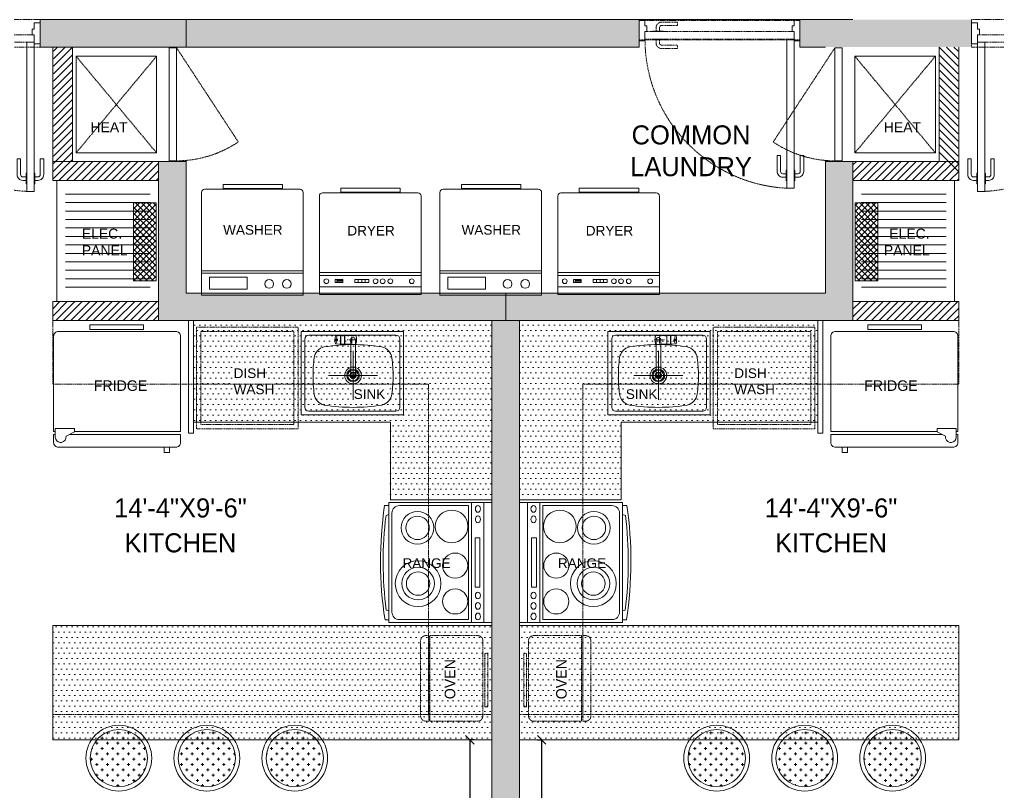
# Model space of a CAD drawing. Header units: inches. Extents: x 18646 to 39869, y 2287 to 7833.
# Drawn here: x 20716 to 20947.2, y 3970.6 to 4153.1 of the extents above; entities that cross this region are included whole.
import ezdxf

# ---------------------------------------------------------------- set-up
doc = ezdxf.new("R2010")
doc.units = ezdxf.units.IN
doc.header["$LTSCALE"] = 1.5
doc.header["$MEASUREMENT"] = 0
doc.header["$PDMODE"] = 3
doc.header["$PDSIZE"] = 4
doc.linetypes.add('HIDDEN', pattern=[0.375, 0.25, -0.125])
for name, color, linetype in [('A-WALL', 4, 'Continuous'), ('A-WALL-EXTR', 2, 'Continuous'), ('I-FNSH-DIMS', 7, 'Continuous'), ('I-FURN', 7, 'Continuous'), ('I-Furn Text', 7, 'Continuous'), ('TTEXT', 7, 'Continuous')]:
    doc.layers.add(name, color=color, linetype=linetype)
for name, color, linetype, lineweight in [('I-DOOR', 6, 'Continuous', 20), ('I-FIXTURE', 7, 'Continuous', 5), ('l-FIXTURE', 7, 'Continuous', 5)]:
    doc.layers.add(name, color=color, linetype=linetype, lineweight=lineweight)
doc.styles.add('1 by 8 new', font='GOTHIC.TTF', dxfattribs={"height": 4.5})
doc.styles.add('3 by 16', font='GOTHIC.TTF', dxfattribs={"height": 4})
doc.styles.add('A-ARCH-B01FL$0$Annotative', font='arial.ttf')
doc.dimstyles.new('3 by 16', dxfattribs={"dimtxt": 4, "dimasz": 2, "dimexe": 0.18, "dimexo": 0.0625, "dimgap": 0.09, "dimtad": 0, "dimtoh": 1, "dimdec": 0, "dimzin": 0, "dimdsep": 46, "dimlunit": 4, "dimtxsty": '3 by 16', "dimblk": 'OBLIQUE', "dimcen": 0.09, "dimclrd": 256, "dimclrt": 256, "dimadec": 0, "dimazin": 0, "dimtfac": 1, "dimtdec": 0, "dimtofl": 0, "dimtmove": 0, "dimatfit": 3, "dimldrblk": 'OBLIQUE', "dimfxl": 1, "dimfxlon": 1, "dimtolj": 1, "dimtzin": 0, "dimlwd": -1, "dimarcsym": 0})
pattern_1 = [(360, (20060.9367, 8333.911), (5e-16, 2), [])]
pattern_2 = [(0, (16469.681, 3477.2102), (0.625, 1.25), [0, -1.25])]
pattern_3 = [(0, (16472.9921, 3477.2102), (0.625, 1.25), [0, -1.25])]
pattern_4 = [(0, (466.4504, 2212.2083), (1.25, 1.25), [0.625, -1.875]), (90, (466.7629, 2211.8958), (-1.25, 1.25), [0.625, -1.875])]
pattern_5 = [(225, (1727.3219, -44.25), (0.88388348, -0.88388348), [])]
pattern_6 = [(45, (18062.503, 3485.66), (-0.70710678, 0.70710678), []), (135, (18062.503, 3485.66), (-0.70710678, -0.70710678), [])]
pattern_7 = [(225, (1727.3219, -11.1673), (0.88388348, -0.88388348), [])]

# ---------------------------------------------------------------- blocks, each defined once
blk = doc.blocks.new('D2')
at = {"layer": 'A-WALL-EXTR', "color": 8, "linetype": 'HIDDEN', "lineweight": 5, "ltscale": 0.1, "transparency": 33554636}
for points in [[(0.35, 32.35), (0.35, 34.84), (0.2, 34.84), (0.2, 32.35)], [(2.1, 1.39), (2.1, 36.61), (0.35, 36.61), (0.35, 1.39)], [(2.1, 32.35), (2.1, 34.84), (2.25, 34.84), (2.25, 32.35)]]:
    blk.add_lwpolyline(points, close=True, dxfattribs=at)
for points in [[(0.2, 33.19), (-0.58, 33.19, 0.414214), (-1.1, 32.67), (-1.1, 28.92), (-1.92, 28.92), (-1.92, 32.67, -0.414214), (-0.58, 34), (0.2, 34)], [(2.25, 33.19), (3.02, 33.19, -0.414214), (3.54, 32.67), (3.54, 28.92), (4.36, 28.92), (4.36, 32.67, 0.414214), (3.02, 34), (2.25, 34)]]:
    blk.add_lwpolyline(points, format="xyb", dxfattribs=at)
blk.add_arc((2.07, 1.31), 35.3, 2.9704, 89.9487, dxfattribs=at)
at = {"layer": 'I-DOOR', "color": 6, "lineweight": 5, "transparency": 33554636}
for points in [[(0.35, 36.61), (0.35, 36.14), (-1.01, 36.14), (-1.01, 36.61), (-2.5, 36.61), (-2.5, 38), (2.5, 38), (2.5, 36.61)], [(2.1, 1.39), (37.31, 1.39), (37.31, 3.14), (2.1, 3.14)], [(33.05, 3.14), (35.54, 3.14), (35.54, 3.29), (33.05, 3.29)], [(0.35, 1.39), (0.35, 1.86), (-1.01, 1.86), (-1.01, 1.39), (-2.5, 1.39), (-2.5, 0), (2.5, 0), (2.5, 1.39)], [(33.05, 1.39), (35.54, 1.39), (35.54, 1.24), (33.05, 1.24)]]:
    blk.add_lwpolyline(points, close=True, dxfattribs=at)
for points in [[(33.89, 3.29), (33.89, 4.07, 0.414214), (33.37, 4.59), (29.63, 4.59), (29.63, 5.4), (33.37, 5.4, -0.414214), (34.71, 4.07), (34.71, 3.29)], [(33.89, 1.24), (33.89, 0.46, -0.414214), (33.37, -0.05), (29.63, -0.05), (29.63, -0.87), (33.37, -0.87, 0.414214), (34.71, 0.46), (34.71, 1.24)]]:
    blk.add_lwpolyline(points, format="xyb", dxfattribs=at)
blk = doc.blocks.new('range')
at = {"layer": 'I-FIXTURE', "lineweight": 5}
for points in [[(-15, 0), (15, 0), (15, -2.04), (-15, -2.04)], [(-15, -2.04), (15, -2.04), (15, -5.11), (-15, -5.11)], [(-15, -25.76), (15, -25.76), (15, -5.11), (-15, -5.11)]]:
    blk.add_lwpolyline(points, close=True, dxfattribs=at)
at = {"layer": 'I-FIXTURE', "color": 8, "lineweight": 5}
blk.add_lwpolyline([(-6.21, -3.03), (6.11, -3.03), (6.11, -4.23), (-6.21, -4.23)], close=True, dxfattribs=at)
at = {"layer": 'I-FIXTURE', "lineweight": 5}
blk.add_lwpolyline([(-12.36, -25.02), (12.36, -25.02, 0.414214), (14.26, -23.12), (14.26, -5.85), (-14.26, -5.85), (-14.26, -23.12, 0.414214)], format="xyb", close=True, dxfattribs=at)
for points in [[(-14.26, -25.76), (-14.27, -26.83, 0.076117), (14.3, -26.74, -0.006797), (14.3, -25.76, -1.314356)], [(-12, -25.76), (-11.78, -26.49, 0.063439), (11.91, -26.41), (12.07, -25.76)]]:
    blk.add_lwpolyline(points, format="xyb", dxfattribs=at)
at = {"layer": 'I-FIXTURE', "color": 8, "lineweight": 5}
for centre, radius in [((-9.04, -10.08), 4.08), ((0.76, -9.2), 3.14), ((9.71, -9.2), 3.14), ((-8.68, -18.61), 4.08), ((5.25, -18.47), 5.72), ((5.25, -18.47), 4.08), ((-8.68, -18.61), 2.93), ((5.25, -18.47), 2.93)]:
    blk.add_circle(centre, radius, dxfattribs=at)
for centre in [(-13.41, -3.51), (-10.81, -3.51)]:
    blk.add_ellipse(centre, major_axis=(-0.834, 0), ratio=0.773413, dxfattribs=at)
at = {"layer": 'I-FIXTURE', "color": 8, "lineweight": 5, "extrusion": (0, 0, -1)}
for centre in [(8.24, -3.51), (10.84, -3.51), (13.45, -3.51)]:
    blk.add_ellipse(centre, major_axis=(0.834, 0), ratio=0.773413, dxfattribs=at)
blk = doc.blocks.new('_Oblique')
at = {"color": 0, "linetype": 'ByBlock', "lineweight": -2}
blk.add_line((-0.5, -0.5), (0.5, 0.5), dxfattribs=at)
blk = doc.blocks.new('*D48')
at = {"layer": 'Defpoints', "color": 0, "lineweight": 5, "transparency": 16777216}
for p in [(20822.37, 3983.04), (20827.6, 3983.04), (20827.6, 3847.62)]:
    blk.add_point(p, dxfattribs=at)
at = {"layer": 'I-FNSH-DIMS', "color": 0, "lineweight": -2, "transparency": 16777216}
for p, q in [((20823.37, 3983.04), (20822.19, 3983.04)), ((20823.37, 3847.62), (20822.19, 3847.62))]:
    blk.add_line(p, q, dxfattribs=at)
at = {"layer": 'I-FNSH-DIMS', "transparency": 16777216}
for p, q in [((20822.37, 3983.04), (20822.37, 3921.93)), ((20822.37, 3847.62), (20822.37, 3908.74))]:
    blk.add_line(p, q, dxfattribs=at)
at = {"layer": 'I-FNSH-DIMS', "transparency": 16777216, "xscale": 2, "yscale": 2, "zscale": 2}
for p, rotation in [((20822.37, 3983.04), 90), ((20822.37, 3847.62), 270)]:
    blk.add_blockref('_Oblique', p, dxfattribs=dict(at, rotation=rotation))
at = {"layer": 'I-FNSH-DIMS', "lineweight": 5, "transparency": 16777216, "insert": (20822.37, 3915.33), "char_height": 4, "attachment_point": 5, "rotation": 90, "style": '3 by 16'}
blk.add_mtext('\\A1;11\'-3"', dxfattribs=at)
blk = doc.blocks.new('*D54')
at = {"layer": 'Defpoints', "color": 0, "lineweight": 5, "transparency": 16777216}
for p in [(20834.1, 3983.04), (20839.33, 3983.04), (20834.1, 3847.62)]:
    blk.add_point(p, dxfattribs=at)
at = {"layer": 'I-FNSH-DIMS', "color": 0, "lineweight": -2, "transparency": 16777216}
for p, q in [((20838.33, 3983.04), (20839.51, 3983.04)), ((20838.33, 3847.62), (20839.51, 3847.62))]:
    blk.add_line(p, q, dxfattribs=at)
at = {"layer": 'I-FNSH-DIMS', "transparency": 16777216}
for p, q in [((20839.33, 3983.04), (20839.33, 3921.93)), ((20839.33, 3847.62), (20839.33, 3908.74))]:
    blk.add_line(p, q, dxfattribs=at)
at = {"layer": 'I-FNSH-DIMS', "transparency": 16777216, "xscale": 2, "yscale": 2, "zscale": 2}
for p, rotation in [((20839.33, 3983.04), 90), ((20839.33, 3847.62), 270)]:
    blk.add_blockref('_Oblique', p, dxfattribs=dict(at, rotation=rotation))
at = {"layer": 'I-FNSH-DIMS', "lineweight": 5, "transparency": 16777216, "insert": (20839.33, 3915.33), "char_height": 4, "attachment_point": 5, "rotation": 90, "style": '3 by 16'}
blk.add_mtext('\\A1;11\'-3"', dxfattribs=at)
blk = doc.blocks.new('ws')
at = {"layer": 'l-FIXTURE', "lineweight": 5}
for p, q in [((-12, -24.29), (-12, 0)), ((-12, 0), (12, 0)), ((12, 0), (12, -24.29)), ((-12, -0.52), (12, -0.52)), ((-10.12, -1.48), (-1.25, -1.48)), ((-10.12, -4.26), (-10.12, -1.48)), ((-1.25, -1.48), (-1.25, -4.26)), ((-1.25, -4.26), (-10.12, -4.26)), ((-12, -5.22), (12, -5.22)), ((-12, -5.74), (12, -5.74)), ((-11.25, -25.04), (11.25, -25.04))]:
    blk.add_line(p, q, dxfattribs=at)
blk.add_lwpolyline([(-6.93, -25.23), (7.11, -25.23), (7.11, -26.18), (-6.93, -26.18)], close=True, dxfattribs=at)
for centre in [(3.97, -2.69), (8.14, -2.69)]:
    blk.add_circle(centre, 1.04, dxfattribs=at)
for centre, start, end in [((-11.25, -24.29), 180, 270), ((11.25, -24.29), 270, 0)]:
    blk.add_arc(centre, 0.751, start, end, dxfattribs=at)
blk = doc.blocks.new('dr')
at = {"layer": 'l-FIXTURE', "lineweight": 5}
for p, q in [((-12, 0), (-12, -23.25)), ((-12, 0), (12, 0)), ((12, 0), (12, -23.25)), ((-12, -1.84), (12, -1.84)), ((-12, -4.47), (12, -4.47)), ((-7.91, -3.35), (-7.91, -3)), ((-7.91, -3), (-6.46, -3)), ((-6.46, -3.35), (-7.91, -3.35)), ((-6.46, -3), (-6.46, -3.35)), ((-3.65, -3.54), (-3.65, -2.81)), ((-3.65, -2.81), (-0.35, -2.81)), ((-0.35, -3.54), (-3.65, -3.54)), ((-2.84, -3.54), (-2.84, -2.81)), ((-1.97, -3.54), (-1.97, -2.81)), ((-1.16, -3.54), (-1.16, -2.81)), ((-0.35, -2.81), (-0.35, -3.54)), ((-12, -5.22), (12, -5.22)), ((-11.25, -24), (11.25, -24))]:
    blk.add_line(p, q, dxfattribs=at)
for points in [[(-8.29, -2.81), (-6.46, -2.81), (-6.46, -3.54), (-8.29, -3.54)], [(-6.93, -24.18), (7.11, -24.18), (7.11, -25.14), (-6.93, -25.14)]]:
    blk.add_lwpolyline(points, close=True, dxfattribs=at)
for centre in [(-10.35, -3.15), (1.27, -3.15), (2.94, -3.15), (4.76, -3.15), (9.82, -3.15)]:
    blk.add_circle(centre, 0.563, dxfattribs=at)
for centre, start, end in [((-11.25, -23.25), 180, 270), ((11.25, -23.25), 270, 0)]:
    blk.add_arc(centre, 0.751, start, end, dxfattribs=at)

msp = doc.modelspace()

# ---------------------------------------------------------------- hatches: boundary and pattern name
at = {"layer": 'A-WALL', "lineweight": 5, "transparency": 33554636}
h = msp.add_hatch(color=8, dxfattribs=at)
h.dxf.hatch_style = 1
h.paths.add_polyline_path([(20755.35, 4146.62), (20720.85, 4146.62), (20720.85, 4153.12), (20755.35, 4153.12)])
h = msp.add_hatch(color=8, dxfattribs=at)
h.dxf.hatch_style = 1
h.paths.add_polyline_path([(20862.35, 4146.62), (20755.35, 4146.62), (20755.35, 4153.12), (20862.35, 4153.12)])
h = msp.add_hatch(color=8, dxfattribs=at)
h.dxf.hatch_style = 1
h.paths.add_polyline_path([(20906.35, 4146.62), (20900.35, 4146.62), (20900.35, 4153.12), (20906.35, 4153.12)])
h = msp.add_hatch(color=8, dxfattribs=at)
h.dxf.hatch_style = 1
h.paths.add_polyline_path([(20906.35, 4146.62), (20940.85, 4146.62), (20940.85, 4153.12), (20906.35, 4153.12)])
h = msp.add_hatch(dxfattribs=at)
h.set_pattern_fill('ANSI31', color=8, scale=10, angle=180)
h.set_pattern_definition(pattern_5)
h.paths.add_polyline_path([(20748.85, 4119.62), (20748.85, 4115.12), (20723.85, 4115.12), (20723.85, 4119.62)])
h = msp.add_hatch(color=8, dxfattribs=at)
h.dxf.hatch_style = 1
h.paths.add_polyline_path([(20755.48, 4119.71), (20755.48, 4085.21), (20748.98, 4085.21), (20748.98, 4119.71)])
h = msp.add_hatch(color=8, dxfattribs=at)
h.dxf.hatch_style = 1
h.paths.add_polyline_path([(20912.98, 4119.71), (20912.98, 4085.21), (20906.48, 4085.21), (20906.48, 4119.71)])
h = msp.add_hatch(dxfattribs=at)
h.set_pattern_fill('ANSI31', color=8, scale=10, angle=180)
h.set_pattern_definition(pattern_5)
h.paths.add_polyline_path([(20912.85, 4119.62), (20912.85, 4115.12), (20937.85, 4115.12), (20937.85, 4119.62)])
h = msp.add_hatch(color=8, dxfattribs=at)
h.dxf.hatch_style = 1
h.paths.add_polyline_path([(20912.85, 4082.04), (20748.85, 4082.04), (20748.85, 4088.54), (20912.85, 4088.54)])
h = msp.add_hatch(dxfattribs=at)
h.set_pattern_fill('ANSI31', color=8, scale=10, angle=180)
h.set_pattern_definition(pattern_7)
h.paths.add_polyline_path([(20748.85, 4082.04), (20748.85, 4086.54), (20723.85, 4086.54), (20723.85, 4082.04)])
h = msp.add_hatch(dxfattribs=at)
h.set_pattern_fill('ANSI31', color=8, scale=10, angle=180)
h.set_pattern_definition(pattern_7)
h.paths.add_polyline_path([(20912.85, 4082.04), (20912.85, 4086.54), (20937.85, 4086.54), (20937.85, 4082.04)])
h = msp.add_hatch(color=8, dxfattribs=at)
h.dxf.hatch_style = 1
h.paths.add_polyline_path([(20827.6, 3847.62), (20834.1, 3847.62), (20834.1, 4082.04), (20827.6, 4082.04)])
h = msp.add_hatch(color=8, dxfattribs=at)
h.dxf.hatch_style = 1
h.paths.add_polyline_path([(20834.1, 3847.62), (20827.6, 3847.62), (20827.6, 4082.04), (20834.1, 4082.04)])
at = {"layer": 'A-WALL-EXTR', "linetype": 'HIDDEN', "lineweight": 5, "ltscale": 0.1, "transparency": 33554636}
h = msp.add_hatch(dxfattribs=at)
h.set_pattern_fill('_USER', color=8, angle=45, double=1, pattern_type=0)
h.set_pattern_definition(pattern_6)
h.paths.add_polyline_path([(20742.93, 4109.81), (20748.29, 4109.81), (20748.29, 4091.42), (20742.93, 4091.42)])
h = msp.add_hatch(dxfattribs=at)
h.set_pattern_fill('_USER', color=8, angle=45, double=1, pattern_type=0)
h.set_pattern_definition(pattern_6)
h.paths.add_polyline_path([(20918.77, 4109.81), (20913.41, 4109.81), (20913.41, 4091.42), (20918.77, 4091.42)])
at = {"layer": 'I-DOOR', "lineweight": 5, "transparency": 33554636}
h = msp.add_hatch(dxfattribs=at)
h.set_pattern_fill('CROSS', color=8, scale=5)
h.set_pattern_definition(pattern_4)
edge = h.paths.add_edge_path()
edge.add_arc((20739.47, 3978.71), 6.77, 0, 360)
h = msp.add_hatch(dxfattribs=at)
h.set_pattern_fill('CROSS', color=8, scale=5)
h.set_pattern_definition(pattern_4)
edge = h.paths.add_edge_path()
edge.add_arc((20760.25, 3978.71), 6.77, 0, 360)
h = msp.add_hatch(dxfattribs=at)
h.set_pattern_fill('CROSS', color=8, scale=5)
h.set_pattern_definition(pattern_4)
edge = h.paths.add_edge_path()
edge.add_arc((20781.02, 3978.71), 6.77, 0, 360)
h = msp.add_hatch(dxfattribs=at)
h.set_pattern_fill('CROSS', color=8, scale=5)
h.set_pattern_definition(pattern_4)
edge = h.paths.add_edge_path()
edge.add_arc((20880.68, 3978.71), 6.77, 0, 360)
h = msp.add_hatch(dxfattribs=at)
h.set_pattern_fill('CROSS', color=8, scale=5)
h.set_pattern_definition(pattern_4)
edge = h.paths.add_edge_path()
edge.add_arc((20901.45, 3978.71), 6.77, 0, 360)
h = msp.add_hatch(dxfattribs=at)
h.set_pattern_fill('CROSS', color=8, scale=5)
h.set_pattern_definition(pattern_4)
edge = h.paths.add_edge_path()
edge.add_arc((20922.23, 3978.71), 6.77, 0, 360)
at = {"layer": 'I-FURN', "lineweight": 5, "transparency": 33554636}
h = msp.add_hatch(dxfattribs=at)
h.set_pattern_fill('_USER', color=8, scale=2, pattern_type=0)
h.set_pattern_definition(pattern_1)
h.paths.add_polyline_path([(20746.85, 4113.84), (20746.85, 4088.12), (20726.85, 4088.12), (20726.85, 4113.84)])
h = msp.add_hatch(dxfattribs=at)
h.set_pattern_fill('_USER', color=8, scale=2, pattern_type=0)
h.set_pattern_definition(pattern_1)
h.paths.add_polyline_path([(20914.85, 4113.84), (20914.85, 4088.12), (20934.85, 4088.12), (20934.85, 4113.84)])
h = msp.add_hatch(dxfattribs=at)
h.set_pattern_fill('DOTS', color=252, scale=20, double=1)
h.set_pattern_definition(pattern_3)
h.paths.add_polyline_path([(20757.1, 4058.04), (20803.6, 4058.04), (20803.6, 4039.73), (20827.6, 4039.73), (20827.6, 4082.04), (20757.1, 4082.04)])
h = msp.add_hatch(dxfattribs=at)
h.set_pattern_fill('DOTS', color=252, scale=20, double=1)
h.set_pattern_definition(pattern_3)
h.paths.add_polyline_path([(20904.6, 4058.04), (20858.1, 4058.04), (20858.1, 4039.73), (20834.1, 4039.73), (20834.1, 4082.04), (20904.6, 4082.04)])
h = msp.add_hatch(dxfattribs=at)
h.set_pattern_fill('DOTS', color=252, scale=20, double=1)
h.set_pattern_definition(pattern_2)
h.paths.add_polyline_path([(20827.6, 4010.04), (20803.6, 4010.04), (20723.85, 4010.04), (20723.85, 3983.04), (20827.6, 3983.04)])
h = msp.add_hatch(dxfattribs=at)
h.set_pattern_fill('DOTS', color=252, scale=20, double=1)
h.set_pattern_definition(pattern_2)
h.paths.add_polyline_path([(20834.1, 4010.04), (20858.1, 4010.04), (20937.85, 4010.04), (20937.85, 3983.04), (20834.1, 3983.04)])

# ---------------------------------------------------------------- linework, layer by layer
at = {"layer": 'A-WALL', "lineweight": 5, "transparency": 33554636}
for p, q in [((20912.85, 4153.12), (20906.35, 4153.12)), ((20723.85, 4119.62), (20723.85, 4146.62)), ((20728.51, 4119.62), (20728.51, 4146.62)), ((20748.85, 4146.62), (20755.35, 4146.62)), ((20933.2, 4119.62), (20933.2, 4146.62)), ((20937.85, 4119.62), (20937.85, 4146.62)), ((20748.85, 4119.62), (20755.35, 4119.62)), ((20912.85, 4119.62), (20906.35, 4119.62))]:
    msp.add_line(p, q, dxfattribs=at)
at = {"layer": 'A-WALL', "color": 8, "linetype": 'Continuous', "lineweight": 5, "transparency": 33554636}
for p, q in [((20726.77, 4146.62), (20724.01, 4143.86)), ((20725, 4146.62), (20724.01, 4145.63)), ((20728.51, 4146.59), (20724.01, 4142.09)), ((20933.2, 4146.59), (20937.7, 4142.09)), ((20934.93, 4146.62), (20937.7, 4143.86)), ((20936.7, 4146.62), (20937.7, 4145.63)), ((20728.51, 4144.82), (20724.01, 4140.32)), ((20728.51, 4143.06), (20724.01, 4138.56)), ((20933.2, 4144.82), (20937.7, 4140.32)), ((20933.2, 4143.06), (20937.7, 4138.56)), ((20728.51, 4141.29), (20724.01, 4136.79)), ((20933.2, 4141.29), (20937.7, 4136.79)), ((20728.51, 4139.52), (20724.01, 4135.02)), ((20933.2, 4139.52), (20937.7, 4135.02)), ((20728.51, 4137.75), (20724.01, 4133.25)), ((20933.2, 4137.75), (20937.7, 4133.25)), ((20728.51, 4135.98), (20724.01, 4131.48)), ((20728.51, 4134.22), (20724.01, 4129.72)), ((20933.2, 4135.98), (20937.7, 4131.48)), ((20933.2, 4134.22), (20937.7, 4129.72)), ((20728.51, 4132.45), (20724.01, 4127.95)), ((20933.2, 4132.45), (20937.7, 4127.95)), ((20728.51, 4130.68), (20724.01, 4126.18)), ((20933.2, 4130.68), (20937.7, 4126.18)), ((20728.51, 4128.91), (20724.01, 4124.41)), ((20728.51, 4127.15), (20724.01, 4122.65)), ((20933.2, 4128.91), (20937.7, 4124.41)), ((20933.2, 4127.15), (20937.7, 4122.65)), ((20728.51, 4125.38), (20724.01, 4120.88)), ((20933.2, 4125.38), (20937.7, 4120.88)), ((20728.51, 4123.61), (20724.01, 4119.11)), ((20933.2, 4123.61), (20937.7, 4119.11)), ((20728.51, 4121.84), (20724.01, 4117.34)), ((20728.51, 4120.07), (20724.01, 4115.57)), ((20933.2, 4121.84), (20937.7, 4117.34))]:
    msp.add_line(p, q, dxfattribs=at)
at = {"layer": 'A-WALL', "lineweight": 5, "transparency": 33554636}
for points in [[(20755.35, 4146.62), (20720.85, 4146.62), (20720.85, 4153.12), (20755.35, 4153.12)], [(20862.35, 4146.62), (20755.35, 4146.62), (20755.35, 4153.12), (20862.35, 4153.12)], [(20748.85, 4119.62), (20748.85, 4115.12), (20723.85, 4115.12), (20723.85, 4119.62)], [(20912.85, 4119.62), (20912.85, 4115.12), (20937.85, 4115.12), (20937.85, 4119.62)], [(20748.85, 4082.04), (20748.85, 4086.54), (20723.85, 4086.54), (20723.85, 4082.04)], [(20912.85, 4082.04), (20912.85, 4086.54), (20937.85, 4086.54), (20937.85, 4082.04)], [(20827.6, 3847.62), (20834.1, 3847.62), (20834.1, 4082.04), (20827.6, 4082.04)], [(20834.1, 3847.62), (20827.6, 3847.62), (20827.6, 4082.04), (20834.1, 4082.04)]]:
    msp.add_lwpolyline(points, close=True, dxfattribs=at)
for points in [[(20906.35, 4146.62), (20900.35, 4146.62), (20900.35, 4153.12), (20906.35, 4153.12)], [(20755.35, 4119.86), (20755.35, 4088.54), (20830.85, 4088.54), (20830.85, 4082.04)], [(20906.35, 4119.86), (20906.35, 4088.54), (20830.85, 4088.54), (20830.85, 4082.04)], [(20830.85, 4082.04), (20748.85, 4082.04), (20748.85, 4119.62)], [(20830.85, 4082.04), (20912.85, 4082.04), (20912.85, 4119.62)]]:
    msp.add_lwpolyline(points, dxfattribs=at)
at = {"layer": 'A-WALL-EXTR', "color": 8, "linetype": 'HIDDEN', "lineweight": 5, "ltscale": 0.1, "transparency": 33554636}
for p, q in [((20729.38, 4144.46), (20748.38, 4121.65)), ((20748.38, 4144.46), (20729.38, 4121.65)), ((20932.32, 4144.46), (20913.32, 4121.65)), ((20913.32, 4144.46), (20932.32, 4121.65)), ((20913.32, 4144.46), (20932.32, 4121.65)), ((20723.85, 3989.04), (20827.6, 3989.04)), ((20937.85, 3989.04), (20834.1, 3989.04))]:
    msp.add_line(p, q, dxfattribs=at)
for points in [[(20720.85, 4146.62), (20682.85, 4146.62), (20682.85, 4153.12), (20720.85, 4153.12)], [(20900.35, 4148.37), (20862.35, 4148.37), (20862.35, 4152.87), (20900.35, 4152.87)], [(20940.85, 4146.62), (20978.85, 4146.62), (20978.85, 4153.12), (20940.85, 4153.12)], [(20825.95, 4003.39), (20826.59, 4003.39), (20826.59, 3990.85), (20825.95, 3990.85)], [(20835.75, 4003.39), (20835.11, 4003.39), (20835.11, 3990.85), (20835.75, 3990.85)]]:
    msp.add_lwpolyline(points, close=True, dxfattribs=at)
for points in [[(20753.1, 4146.47), (20767.68, 4124.23, -0.149888), (20753.1, 4119.76, -1.014959)], [(20908.6, 4146.47), (20894.02, 4124.23, 0.149888), (20908.6, 4119.76, 1.014959)]]:
    msp.add_lwpolyline(points, format="xyb", dxfattribs=at)
for points in [[(20723.85, 4082.04), (20723.85, 4067.04), (20812.6, 4067.04), (20812.6, 3989.04)], [(20937.85, 4082.04), (20937.85, 4067.04), (20849.1, 4067.04), (20849.1, 3989.04)]]:
    msp.add_lwpolyline(points, dxfattribs=at)
at = {"layer": 'A-WALL-EXTR', "color": 8, "linetype": 'HIDDEN', "lineweight": 5, "ltscale": 0.1, "transparency": 33554636, "elevation": 0}
for points in [[(20757.82, 4056.47), (20757.82, 4080.47), (20781.82, 4080.47), (20781.82, 4056.47)], [(20758.82, 4057.47), (20758.82, 4079.47), (20780.82, 4079.47), (20780.82, 4057.47)], [(20903.88, 4056.47), (20903.88, 4080.47), (20879.88, 4080.47), (20879.88, 4056.47)], [(20902.88, 4057.47), (20902.88, 4079.47), (20880.88, 4079.47), (20880.88, 4057.47)]]:
    msp.add_lwpolyline(points, close=True, dxfattribs=at)
at = {"layer": 'A-WALL-EXTR', "color": 8, "linetype": 'HIDDEN', "lineweight": 5, "ltscale": 0.1, "transparency": 33554636}
for points in [[(20812.65, 4007.64), (20811.95, 4007.64, 0.414214), (20810.75, 4006.44), (20810.75, 3988.65, 0.414214), (20811.95, 3987.45), (20812.65, 3987.45)], [(20824.27, 4007.64), (20812.92, 4007.64), (20812.92, 3987.45), (20824.27, 3987.45, 0.414214), (20825.46, 3988.65), (20825.46, 4006.44, 0.414214)], [(20837.43, 4007.64), (20848.78, 4007.64), (20848.78, 3987.45), (20837.43, 3987.45, -0.414214), (20836.24, 3988.65), (20836.24, 4006.44, -0.414214)], [(20849.05, 4007.64), (20849.75, 4007.64, -0.414214), (20850.95, 4006.44), (20850.95, 3988.65, -0.414214), (20849.75, 3987.45), (20849.05, 3987.45)]]:
    msp.add_lwpolyline(points, format="xyb", close=True, dxfattribs=at)
at = {"layer": 'I-DOOR', "lineweight": 5, "transparency": 33554636}
for points in [[(20751.35, 4119.76), (20751.35, 4146.47), (20753.1, 4146.47), (20753.1, 4119.76)], [(20910.35, 4119.76), (20910.35, 4146.47), (20908.6, 4146.47), (20908.6, 4119.76)]]:
    msp.add_lwpolyline(points, close=True, dxfattribs=at)
at = {"layer": 'I-DOOR', "color": 8, "lineweight": 5, "transparency": 33554636}
for centre in [(20739.47, 3978.71), (20760.25, 3978.71), (20781.02, 3978.71), (20880.68, 3978.71), (20901.45, 3978.71), (20922.23, 3978.71)]:
    msp.add_circle(centre, 6.77, dxfattribs=at)
at = {"layer": 'I-FIXTURE', "lineweight": 5, "transparency": 33554636, "elevation": 0}
for points in [[(20745.33, 4079.9), (20745.33, 4081.03), (20732.64, 4081.03), (20732.64, 4079.9)], [(20916.37, 4079.9), (20916.37, 4081.03), (20929.06, 4081.03), (20929.06, 4079.9)]]:
    msp.add_lwpolyline(points, close=True, dxfattribs=at)
at = {"layer": 'I-FNSH-DIMS', "lineweight": 5, "transparency": 33554636}
for points in [[(20862.35, 4153.12), (20906.35, 4153.12)], [(20906.35, 4119.86), (20906.35, 4088.54)], [(20775.85, 4088.54), (20906.35, 4088.54)]]:
    msp.add_lwpolyline(points, dxfattribs=at)
at = {"layer": 'I-FURN', "lineweight": 5, "transparency": 33554636}
for p, q in [((20724.45, 4056.53, 0), (20728.98, 4056.53, 0)), ((20724.45, 4054.46, 0), (20724.45, 4056.53, 0)), ((20728.98, 4055.74, 0), (20727, 4054.76, 0)), ((20728.98, 4056.53, 0), (20728.98, 4055.74, 0)), ((20937.25, 4056.53, 0), (20932.72, 4056.53, 0)), ((20932.72, 4056.53, 0), (20932.72, 4055.74, 0)), ((20932.72, 4055.74, 0), (20934.7, 4054.76, 0)), ((20937.25, 4054.46, 0), (20937.25, 4056.53, 0)), ((20725.96, 4053.26, 0), (20725.59, 4053.25, 0)), ((20935.74, 4053.26, 0), (20936.11, 4053.25, 0))]:
    msp.add_line(p, q, dxfattribs=at)
for points in [[(20729.38, 4144.46), (20748.38, 4144.46), (20748.38, 4121.65), (20729.38, 4121.65)], [(20932.32, 4144.46), (20913.32, 4144.46), (20913.32, 4121.65), (20932.32, 4121.65)], [(20748.85, 4115.12), (20748.85, 4086.54), (20724.85, 4086.54), (20724.85, 4115.12)], [(20912.85, 4115.12), (20912.85, 4086.54), (20936.85, 4086.54), (20936.85, 4115.12)], [(20742.93, 4109.81), (20748.29, 4109.81), (20748.29, 4091.42), (20742.93, 4091.42)], [(20918.77, 4109.81), (20913.41, 4109.81), (20913.41, 4091.42), (20918.77, 4091.42)], [(20755.94, 4082.04), (20757.1, 4082.04), (20757.1, 4055.44), (20755.94, 4055.44)], [(20905.76, 4082.04), (20904.6, 4082.04), (20904.6, 4055.44), (20905.76, 4055.44)], [(20806.72, 4059.76), (20806.72, 4079.48), (20782.54, 4079.48), (20782.54, 4059.76)], [(20854.98, 4059.76), (20854.98, 4079.48), (20879.16, 4079.48), (20879.16, 4059.76)], [(20827.6, 4010.04), (20827.6, 4010.04), (20803.6, 4010.04), (20803.6, 4010.04), (20723.85, 4010.04), (20723.85, 3983.04), (20827.6, 3983.04)], [(20834.1, 4010.04), (20834.1, 4010.04), (20858.1, 4010.04), (20858.1, 4010.04), (20937.85, 4010.04), (20937.85, 3983.04), (20834.1, 3983.04)]]:
    msp.add_lwpolyline(points, close=True, dxfattribs=at)
for points in [[(20757.1, 4058.04), (20803.6, 4058.04), (20803.6, 4039.73), (20827.6, 4039.73), (20827.6, 4082.04), (20757.1, 4082.04), (20757.1, 4058.04)], [(20904.6, 4058.04), (20858.1, 4058.04), (20858.1, 4039.73), (20834.1, 4039.73), (20834.1, 4082.04), (20904.6, 4082.04), (20904.6, 4058.04)]]:
    msp.add_lwpolyline(points, dxfattribs=at)
at = {"layer": 'I-FURN', "lineweight": 5, "transparency": 33554636, "elevation": 0}
for points in [[(20724.45, 4055.85), (20724.07, 4055.85), (20724.07, 4078.32, -0.414214), (20725.21, 4079.47), (20752.92, 4079.47, -0.414214), (20754.07, 4078.32), (20754.07, 4055.85), (20754.07, 4055.85)], [(20937.25, 4055.85), (20937.63, 4055.85), (20937.63, 4078.32, 0.414214), (20936.49, 4079.47), (20908.78, 4079.47, 0.414214), (20907.63, 4078.32), (20907.63, 4055.85), (20907.63, 4055.85)], [(20724.45, 4055.15), (20724.07, 4055.15), (20724.07, 4053.27, 0.414214), (20725.21, 4052.12), (20752.92, 4052.12, 0.414214), (20754.07, 4053.27), (20754.07, 4055.15), (20754.07, 4055.15)], [(20937.25, 4055.15), (20937.63, 4055.15), (20937.63, 4053.27, -0.414214), (20936.49, 4052.12), (20908.78, 4052.12, -0.414214), (20907.63, 4053.27), (20907.63, 4055.15), (20907.63, 4055.15)]]:
    msp.add_lwpolyline(points, format="xyb", dxfattribs=at)
for points in [[(20754.07, 4055.15), (20727.78, 4055.15)], [(20754.07, 4055.85), (20728.98, 4055.85)], [(20907.63, 4055.85), (20932.72, 4055.85)], [(20907.63, 4055.15), (20933.92, 4055.15)]]:
    msp.add_lwpolyline(points, dxfattribs=at)
for points in [[(20750.15, 4050.87), (20750.15, 4052.12), (20751.41, 4052.12), (20751.41, 4050.87)], [(20911.55, 4050.87), (20911.55, 4052.12), (20910.29, 4052.12), (20910.29, 4050.87)]]:
    msp.add_lwpolyline(points, close=True, dxfattribs=at)
at = {"layer": 'I-FURN', "lineweight": 5, "transparency": 33554636}
for centre in [(20739.47, 3978.71), (20760.25, 3978.71), (20781.02, 3978.71), (20880.68, 3978.71), (20901.45, 3978.71), (20922.23, 3978.71)]:
    msp.add_circle(centre, 7.77, dxfattribs=at)
for centre, radius, start, end in [((20725.7, 4054.5, 0), 1.25, 182.0048, 265.1553), ((20725.69, 4054.56, 0), 1.32, 281.5876, 8.8814), ((20936.01, 4054.56, 0), 1.32, 171.1186, 258.4124), ((20936, 4054.5, 0), 1.25, 274.8447, 357.9952)]:
    msp.add_arc(centre, radius, start, end, dxfattribs=at)
at = {"layer": 'l-FIXTURE', "lineweight": 5, "transparency": 33554636}
for p, q in [((20782.54, 4079.48), (20806.72, 4079.48)), ((20782.54, 4079.48), (20782.54, 4059.76)), ((20784.33, 4078.59), (20804.93, 4078.59)), ((20790.64, 4078.48), (20791.71, 4078.49)), ((20791.82, 4078.32), (20791.82, 4078.47)), ((20791.82, 4077.5), (20791.82, 4078.32)), ((20791.92, 4078.47), (20791.92, 4076.52)), ((20791.94, 4078.49), (20792.8, 4078.5)), ((20792.8, 4078.5), (20792.8, 4076.5)), ((20792.8, 4078.5), (20792.82, 4078.48)), ((20792.82, 4078.48), (20792.82, 4076.52)), ((20792.82, 4076.52), (20792.82, 4078.48)), ((20792.84, 4078.5), (20795.45, 4078.5)), ((20806.72, 4079.48), (20806.72, 4059.76)), ((20879.16, 4079.48), (20854.98, 4079.48)), ((20854.98, 4079.48), (20854.98, 4059.76)), ((20877.37, 4078.59), (20856.78, 4078.59)), ((20868.86, 4078.5), (20866.25, 4078.5)), ((20868.9, 4078.5), (20868.88, 4078.48)), ((20868.88, 4078.48), (20868.88, 4076.52)), ((20868.88, 4076.52), (20868.88, 4078.48)), ((20868.9, 4078.5), (20868.9, 4076.5)), ((20869.76, 4078.49), (20868.9, 4078.5)), ((20869.78, 4078.47), (20869.78, 4076.52)), ((20869.88, 4078.32), (20869.88, 4078.47)), ((20869.88, 4077.5), (20869.88, 4078.32)), ((20871.06, 4078.48), (20869.99, 4078.49)), ((20879.16, 4079.48), (20879.16, 4059.76)), ((20783.43, 4077.69), (20783.43, 4061.55)), ((20791.71, 4076.5), (20790.64, 4076.52)), ((20791.82, 4077.49), (20791.82, 4077.5)), ((20791.82, 4076.68), (20791.82, 4077.49)), ((20791.82, 4076.53), (20791.82, 4076.68)), ((20792.8, 4076.5), (20791.94, 4076.5)), ((20792.82, 4076.52), (20792.8, 4076.5)), ((20794.25, 4076.5), (20792.84, 4076.5)), ((20794.25, 4073.5), (20794.25, 4077.5)), ((20795.33, 4077.5), (20795.33, 4073.5)), ((20795.45, 4076.5), (20795.33, 4076.5)), ((20805.82, 4077.69), (20805.82, 4061.55)), ((20855.88, 4077.69), (20855.88, 4061.55)), ((20866.25, 4076.5), (20866.37, 4076.5)), ((20866.37, 4077.5), (20866.37, 4073.5)), ((20867.45, 4073.5), (20867.45, 4077.5)), ((20867.45, 4076.5), (20868.86, 4076.5)), ((20868.88, 4076.52), (20868.9, 4076.5)), ((20868.9, 4076.5), (20869.76, 4076.5)), ((20869.88, 4077.49), (20869.88, 4077.5)), ((20869.88, 4076.68), (20869.88, 4077.49)), ((20869.88, 4076.53), (20869.88, 4076.68)), ((20869.99, 4076.5), (20871.06, 4076.52)), ((20878.27, 4077.69), (20878.27, 4061.55)), ((20794.25, 4069.56), (20794.25, 4073.5)), ((20795.33, 4073.5), (20795.33, 4069.56)), ((20866.37, 4073.5), (20866.37, 4069.56)), ((20867.45, 4069.56), (20867.45, 4073.5)), ((20794.25, 4069.4), (20794.25, 4069.56)), ((20794.25, 4069.4), (20794.25, 4069.4)), ((20794.25, 4069.39), (20794.25, 4069.4)), ((20794.25, 4069.14), (20794.25, 4069.39)), ((20794.25, 4069.14), (20794.25, 4069.12)), ((20795.33, 4069.56), (20795.33, 4069.4)), ((20795.33, 4069.4), (20795.33, 4069.4)), ((20795.33, 4069.4), (20795.33, 4069.4)), ((20795.33, 4069.4), (20795.33, 4069.39)), ((20795.33, 4069.14), (20795.33, 4069.39)), ((20795.33, 4069.12), (20795.33, 4069.14)), ((20866.37, 4069.56), (20866.37, 4069.4)), ((20866.37, 4069.4), (20866.37, 4069.4)), ((20866.37, 4069.4), (20866.37, 4069.4)), ((20866.37, 4069.4), (20866.37, 4069.39)), ((20866.37, 4069.14), (20866.37, 4069.39)), ((20866.37, 4069.12), (20866.37, 4069.14)), ((20867.45, 4069.4), (20867.45, 4069.56)), ((20867.45, 4069.4), (20867.45, 4069.4)), ((20867.45, 4069.39), (20867.45, 4069.4)), ((20867.45, 4069.14), (20867.45, 4069.39)), ((20867.45, 4069.14), (20867.45, 4069.12)), ((20782.54, 4059.76), (20806.72, 4059.76)), ((20784.33, 4060.66), (20804.93, 4060.66)), ((20879.16, 4059.76), (20854.98, 4059.76)), ((20877.37, 4060.66), (20856.78, 4060.66))]:
    msp.add_line(p, q, dxfattribs=at)
at = {"layer": 'l-FIXTURE', "color": 8, "lineweight": 5, "transparency": 33554636}
for p, q in [((20794.54, 4078.46), (20794.54, 4078.67)), ((20794.54, 4078.27), (20794.54, 4076.73)), ((20867.16, 4078.46), (20867.16, 4078.67)), ((20867.16, 4078.27), (20867.16, 4076.73)), ((20790.71, 4077.5), (20790.71, 4077.49)), ((20790.92, 4077.67), (20790.92, 4077.32)), ((20793.58, 4077.5), (20793.37, 4077.5)), ((20793.77, 4077.5), (20795.31, 4077.5)), ((20794.54, 4076.53), (20794.54, 4076.32)), ((20795.5, 4077.5), (20795.72, 4077.5)), ((20866.2, 4077.5), (20865.98, 4077.5)), ((20867.93, 4077.5), (20866.39, 4077.5)), ((20867.16, 4076.53), (20867.16, 4076.32)), ((20868.12, 4077.5), (20868.33, 4077.5)), ((20870.78, 4077.67), (20870.78, 4077.32)), ((20870.99, 4077.5), (20870.99, 4077.49)), ((20794.79, 4063.29), (20794.79, 4074.86)), ((20866.91, 4063.29), (20866.91, 4074.86)), ((20789.01, 4069.08), (20800.57, 4069.08)), ((20872.69, 4069.08), (20861.13, 4069.08))]:
    msp.add_line(p, q, dxfattribs=at)
at = {"layer": 'l-FIXTURE', "lineweight": 5, "transparency": 33554636}
for points in [[(20804.25, 4068.97, -0.035466), (20803.96, 4064.72, -0.319418), (20801.58, 4062.1, -0.039767), (20794.79, 4061.55, -0.039767), (20787.99, 4062.1, -0.319418), (20785.62, 4064.72, -0.035466), (20785.33, 4068.97, -0.035466), (20785.62, 4073.22, -0.319418), (20787.99, 4075.83, -0.039767), (20794.79, 4076.38, -0.039767), (20801.58, 4075.83, -0.319418), (20803.96, 4073.22, -0.035466)], [(20857.45, 4068.97, 0.035466), (20857.74, 4064.72, 0.319418), (20860.12, 4062.1, 0.039767), (20866.91, 4061.55, 0.039767), (20873.71, 4062.1, 0.319418), (20876.08, 4064.72, 0.035466), (20876.37, 4068.97, 0.035466), (20876.08, 4073.22, 0.319418), (20873.71, 4075.83, 0.039767), (20866.91, 4076.38, 0.039767), (20860.12, 4075.83, 0.319418), (20857.74, 4073.22, 0.035466)]]:
    msp.add_lwpolyline(points, format="xyb", close=True, dxfattribs=at)
at = {"layer": 'l-FIXTURE', "color": 8, "lineweight": 5, "transparency": 33554636}
for centre, radius in [((20794.79, 4069.08), 1.97), ((20794.79, 4069.08), 1.5), ((20794.79, 4069.08), 1.26), ((20794.13, 4069.23), 0.0925), ((20794.13, 4068.93), 0.0925), ((20794.26, 4069.49), 0.0925), ((20794.5, 4069.68), 0.0925), ((20794.79, 4069.08), 0.209), ((20794.79, 4069.75), 0.0925), ((20795.08, 4069.68), 0.0925), ((20795.32, 4069.49), 0.0925), ((20795.45, 4069.23), 0.0925), ((20795.45, 4068.93), 0.0925), ((20866.91, 4069.08), 1.97), ((20866.91, 4069.08), 1.5), ((20866.91, 4069.08), 1.26), ((20866.26, 4069.23), 0.0925), ((20866.26, 4068.93), 0.0925), ((20866.38, 4069.49), 0.0925), ((20866.62, 4069.68), 0.0925), ((20866.91, 4069.08), 0.209), ((20866.91, 4069.75), 0.0925), ((20867.2, 4069.68), 0.0925), ((20867.44, 4069.49), 0.0925), ((20867.57, 4069.23), 0.0925), ((20867.57, 4068.93), 0.0925), ((20794.26, 4068.66), 0.0925), ((20794.5, 4068.47), 0.0925), ((20794.79, 4068.4), 0.0925), ((20795.08, 4068.47), 0.0925), ((20795.32, 4068.66), 0.0925), ((20866.38, 4068.66), 0.0925), ((20866.62, 4068.47), 0.0925), ((20866.91, 4068.4), 0.0925), ((20867.2, 4068.47), 0.0925), ((20867.44, 4068.66), 0.0925)]:
    msp.add_circle(centre, radius, dxfattribs=at)
at = {"layer": 'l-FIXTURE', "lineweight": 5, "transparency": 33554636}
for centre, radius, start, end in [((20784.33, 4077.69), 0.897, 90, 180), ((20794.35, 4077.5), 3.85, 165.4593, 194.5407), ((20790.64, 4078.46), 0.0192, 91, 165.4593), ((20792.15, 4077.5), 0.962, 104.0519, 110.0534), ((20791.94, 4078.47), 0.0192, 90.5, 180), ((20792.84, 4078.48), 0.0192, 90, 180), ((20794.54, 4077.5), 1.04, 74.3575, 105.6425), ((20794.54, 4077.5), 1.04, 90, 105.6425), ((20795.45, 4078.48), 0.0192, 14.8495, 90), ((20791.75, 4077.5), 3.85, 345.1505, 14.8495), ((20804.93, 4077.69), 0.897, 0, 90), ((20856.78, 4077.69), 0.897, 90, 180), ((20869.95, 4077.5), 3.85, 165.1505, 194.8495), ((20866.25, 4078.48), 0.0192, 90, 165.1505), ((20867.16, 4077.5), 1.04, 74.3575, 105.6425), ((20867.16, 4077.5), 1.04, 74.3575, 90), ((20868.86, 4078.48), 0.0192, 0, 90), ((20869.76, 4078.47), 0.0192, 0, 89.5), ((20869.55, 4077.5), 0.962, 69.9466, 75.9481), ((20871.06, 4078.46), 0.0192, 14.5407, 89), ((20867.35, 4077.5), 3.85, 345.4593, 14.5407), ((20877.37, 4077.69), 0.897, 0, 90), ((20790.64, 4076.54), 0.0192, 194.5407, 269), ((20790.92, 4077.5), 0.192, 89.9998, 180.0009), ((20790.92, 4077.5), 0.192, 179.9992, 270.0004), ((20790.92, 4077.5), 0.173, 89.8989, 179.9893), ((20790.92, 4077.5), 0.173, 180.0109, 270.1009), ((20790.92, 4077.5), 0.192, 359.9992, 90.0004), ((20790.92, 4077.5), 0.173, 0.0109, 90.1009), ((20790.92, 4077.5), 0.173, 269.8989, 359.9893), ((20790.92, 4077.5), 0.192, 269.9998, 0.0009), ((20792.15, 4077.5), 0.962, 249.9466, 255.9481), ((20791.94, 4076.52), 0.0192, 180, 269.5), ((20792.84, 4076.52), 0.0192, 180, 270), ((20794.79, 4077.5), 0.552, 347.3543, 180), ((20794.79, 4077.5), 0.552, 180, 192.3501), ((20794.79, 4077.5), 0.538, 90, 180), ((20794.79, 4077.5), 0.538, 0, 90), ((20795.45, 4076.52), 0.0192, 270, 345.1505), ((20866.25, 4076.52), 0.0192, 194.8495, 270), ((20866.91, 4077.5), 0.552, 0, 192.6457), ((20866.91, 4077.5), 0.538, 90, 180), ((20866.91, 4077.5), 0.538, 0, 90), ((20866.91, 4077.5), 0.552, 347.6499, 0), ((20868.86, 4076.52), 0.0192, 270, 0), ((20869.76, 4076.52), 0.0192, 270.5, 0), ((20869.55, 4077.5), 0.962, 284.0519, 290.0534), ((20870.78, 4077.5), 0.192, 89.9996, 180.0008), ((20870.78, 4077.5), 0.192, 179.9991, 270.0002), ((20870.78, 4077.5), 0.173, 89.8991, 179.9891), ((20870.78, 4077.5), 0.173, 180.0107, 270.1011), ((20870.78, 4077.5), 0.192, 359.9991, 90.0002), ((20870.78, 4077.5), 0.173, 0.0107, 90.1011), ((20870.78, 4077.5), 0.192, 269.9996, 0.0008), ((20870.78, 4077.5), 0.173, 269.8991, 359.9891), ((20871.06, 4076.54), 0.0192, 271, 345.4593), ((20794.79, 4069.15), 0.542, 216.0355, 322.5022), ((20866.91, 4069.15), 0.542, 217.4978, 323.9645), ((20784.33, 4061.55), 0.897, 180, 270), ((20804.93, 4061.55), 0.897, 270, 0), ((20856.78, 4061.55), 0.897, 180, 270), ((20877.37, 4061.55), 0.897, 270, 0)]:
    msp.add_arc(centre, radius, start, end, dxfattribs=at)
at = {"layer": 'l-FIXTURE', "color": 8, "lineweight": 5, "transparency": 33554636}
for centre, radius, start, end in [((20772.19, 4078.02), 18.73, 359.037, 0.8703), ((20889.51, 4078.02), 18.73, 179.1297, 180.963), ((20790.92, 4077.5), 0.21, 182.9432, 269.853), ((20771.13, 4076.97), 19.79, 359.1788, 0.914), ((20890.57, 4076.97), 19.79, 179.086, 180.8212), ((20870.78, 4077.5), 0.21, 270.147, 357.0568)]:
    msp.add_arc(centre, radius, start, end, dxfattribs=at)
at = {"layer": 'l-FIXTURE', "lineweight": 5, "transparency": 33554636, "extrusion": (0, 0, -1)}
for centre, major_axis, ratio, start_param, end_param in [((20794.79, 4069.4), (0.538, 0), 0.984808, 1.570796, 3.139661), ((20794.79, 4069.4), (0, 0.538), 1, 1.570796, 4.712389), ((20794.79, 4069.4), (-0.538, 0), 0.984808, 3.141593, 6.283185), ((20794.79, 4069.39), (0.538, 0), 0.984808, 0.034907, 3.106686), ((20794.79, 4069.14), (-0.538, 0), 0.984808, 5.665855, 6.248279), ((20794.79, 4069.4), (0.538, 0), 0.984808, 0.001931, 1.570796), ((20794.79, 4069.14), (-0.538, 0), 0.984808, 3.176499, 3.784542)]:
    msp.add_ellipse(centre, major_axis=major_axis, ratio=ratio, start_param=start_param, end_param=end_param, dxfattribs=at)
at = {"layer": 'l-FIXTURE', "lineweight": 5, "transparency": 33554636}
for centre, major_axis, ratio, start_param, end_param in [((20866.91, 4069.4), (-0.538, 0), 0.984808, 0.001931, 1.570796), ((20866.91, 4069.4), (0, 0.538), 1, 1.570796, 4.712389), ((20866.91, 4069.4), (0.538, 0), 0.984808, 3.141593, 6.283185), ((20866.91, 4069.39), (-0.538, 0), 0.984808, 0.034907, 3.106686), ((20866.91, 4069.14), (0.538, 0), 0.984808, 3.176499, 3.784542), ((20866.91, 4069.4), (-0.538, 0), 0.984808, 1.570796, 3.139661), ((20866.91, 4069.14), (0.538, 0), 0.984808, 5.665855, 6.248279)]:
    msp.add_ellipse(centre, major_axis=major_axis, ratio=ratio, start_param=start_param, end_param=end_param, dxfattribs=at)
for points in [[(20791.81, 4078.48), (20791.78, 4078.49), (20791.75, 4078.5), (20791.71, 4078.49)], [(20869.89, 4078.48), (20869.92, 4078.49), (20869.95, 4078.5), (20869.99, 4078.49)], [(20791.71, 4076.5), (20791.75, 4076.5), (20791.78, 4076.5), (20791.81, 4076.51)], [(20869.99, 4076.5), (20869.95, 4076.5), (20869.92, 4076.5), (20869.89, 4076.51)]]:
    msp.add_open_spline(points, degree=3, dxfattribs=at)
for points, knots in [([(20791.81, 4078.48), (20791.82, 4078.48), (20791.82, 4078.47), (20791.82, 4078.47), (20791.82, 4078.47), (20791.82, 4078.47)], [0, 0, 0, 0, 0.5, 0.5, 1, 1, 1, 1]), ([(20869.89, 4078.48), (20869.88, 4078.48), (20869.88, 4078.47), (20869.88, 4078.47), (20869.88, 4078.47), (20869.88, 4078.47)], [0, 0, 0, 0, 0.5, 0.5, 1, 1, 1, 1]), ([(20791.82, 4076.53), (20791.82, 4076.52), (20791.82, 4076.52), (20791.82, 4076.52), (20791.82, 4076.52), (20791.81, 4076.51)], [0, 0, 0, 0, 0.5, 0.5, 1, 1, 1, 1]), ([(20869.88, 4076.53), (20869.88, 4076.52), (20869.88, 4076.52), (20869.88, 4076.52), (20869.88, 4076.52), (20869.89, 4076.51)], [0, 0, 0, 0, 0.5, 0.5, 1, 1, 1, 1]), ([(20794.25, 4069.4), (20794.25, 4069.4), (20794.25, 4069.39), (20794.25, 4069.39), (20794.25, 4069.39), (20794.25, 4069.39)], [0.791007, 0.791007, 0.791007, 0.791007, 0.8, 0.9, 1, 1, 1, 1]), ([(20795.33, 4069.4), (20795.33, 4069.4), (20795.33, 4069.39), (20795.33, 4069.39), (20795.33, 4069.39), (20795.33, 4069.39)], [0.791007, 0.791007, 0.791007, 0.791007, 0.8, 0.9, 1, 1, 1, 1]), ([(20866.37, 4069.4), (20866.37, 4069.4), (20866.37, 4069.39), (20866.37, 4069.39), (20866.37, 4069.39), (20866.37, 4069.39)], [0.791007, 0.791007, 0.791007, 0.791007, 0.8, 0.9, 1, 1, 1, 1]), ([(20867.45, 4069.4), (20867.45, 4069.4), (20867.45, 4069.39), (20867.45, 4069.39), (20867.45, 4069.39), (20867.45, 4069.39)], [0.791007, 0.791007, 0.791007, 0.791007, 0.8, 0.9, 1, 1, 1, 1])]:
    msp.add_open_spline(points, degree=3, knots=knots, dxfattribs=at)
at = {"layer": 'l-FIXTURE', "color": 8, "lineweight": 5, "transparency": 33554636}
for points, knots in [([(20790.73, 4077.5), (20790.73, 4077.5), (20790.73, 4077.5), (20790.72, 4077.5), (20790.72, 4077.5), (20790.71, 4077.5)], [0, 0, 0, 0, 0.5, 0.5, 1, 1, 1, 1]), ([(20790.92, 4077.3), (20790.92, 4077.3), (20790.92, 4077.3), (20790.92, 4077.3), (20790.92, 4077.3), (20790.92, 4077.3), (20790.92, 4077.3), (20790.92, 4077.3), (20790.92, 4077.29), (20790.92, 4077.29), (20790.92, 4077.29)], [0, 0, 0, 0, 0.081156, 0.164731, 0.250282, 0.37037, 0.500271, 0.686955, 0.85418, 1, 1, 1, 1]), ([(20870.78, 4077.3), (20870.78, 4077.3), (20870.78, 4077.3), (20870.78, 4077.3), (20870.78, 4077.3), (20870.78, 4077.3), (20870.78, 4077.3), (20870.78, 4077.3), (20870.78, 4077.29), (20870.78, 4077.29), (20870.78, 4077.29)], [0, 0, 0, 0, 0.081156, 0.164731, 0.250282, 0.37037, 0.500271, 0.686955, 0.85418, 1, 1, 1, 1]), ([(20870.97, 4077.5), (20870.97, 4077.5), (20870.97, 4077.5), (20870.98, 4077.5), (20870.98, 4077.5), (20870.99, 4077.5)], [0, 0, 0, 0, 0.5, 0.5, 1, 1, 1, 1])]:
    msp.add_open_spline(points, degree=3, knots=knots, dxfattribs=at)

# ---------------------------------------------------------------- block references
at = {"layer": 'I-DOOR', "lineweight": 5, "transparency": 33554636, "xscale": -1, "rotation": 90}
for p in [(20720.85, 4149.87), (20900.35, 4150.62)]:
    msp.add_blockref('D2', p, dxfattribs=at)
at = {"layer": 'I-DOOR', "lineweight": 5, "transparency": 33554636, "rotation": 270}
msp.add_blockref('D2', (20940.85, 4149.87), dxfattribs=at)
at = {"layer": 'I-FIXTURE', "lineweight": 5, "transparency": 33554636, "yscale": 0.9447823387400907, "zscale": 0.9447823387400907}
for p, xscale, rotation in [((20827.6, 4024.89), 0.9447823387400907, 270), ((20834.1, 4024.89), -0.9447823387400907, 90)]:
    msp.add_blockref('range', p, dxfattribs=dict(at, xscale=xscale, rotation=rotation))
at = {"layer": 'l-FIXTURE', "lineweight": 5, "transparency": 33554636, "xscale": -1, "rotation": 180}
for name, p in [('ws', (20771.02, 4088.01)), ('dr', (20798.84, 4088.19)), ('ws', (20827.32, 4088.01)), ('dr', (20855.14, 4088.19))]:
    msp.add_blockref(name, p, dxfattribs=at)

# ---------------------------------------------------------------- texts
at = {"layer": 'I-FURN', "lineweight": 5, "transparency": 33554636, "char_height": 2.5, "width": 15.3889, "attachment_point": 2, "style": '1 by 8 new'}
for insert in [(20739.87, 4067.93, 0), (20921.83, 4067.93, 0)]:
    msp.add_mtext('FRIDGE', dxfattribs=dict(at, insert=insert))
at = {"layer": 'I-FURN', "lineweight": 5, "transparency": 33554636, "char_height": 2.5, "width": 15.3889, "rotation": 90, "style": '1 by 8 new'}
for insert, attachment_point in [((20818.96, 3997.36), 8), ((20842.74, 3997.36), 2)]:
    msp.add_mtext('OVEN', dxfattribs=dict(at, insert=insert, attachment_point=attachment_point))
at = {"layer": 'I-Furn Text', "lineweight": 5, "transparency": 33554636, "char_height": 4.5, "style": '1 by 8 new'}
for s, insert, width, attachment_point in [('COMMON \\PLAUNDRY', (20874.62, 4128.14), 110.4719, 2), ('14\'-4"X9\'-6"', (20754.02, 4035.48), 50.4719, 8), ('14\'-4"X9\'-6"', (20907.68, 4035.48), 50.4719, 8), ('KITCHEN', (20754.02, 4027.24), 50.4719, 8), ('KITCHEN', (20907.68, 4027.24), 50.4719, 8)]:
    msp.add_mtext(s, dxfattribs=dict(at, insert=insert, width=width, attachment_point=attachment_point))
at = {"layer": 'TTEXT', "lineweight": 5, "ltscale": 0.001, "transparency": 33554636, "char_height": 2.361, "style": 'A-ARCH-B01FL$0$Annotative'}
for s, insert, attachment_point in [('HEAT ', (20732.76, 4127.71), 4), ('HEAT ', (20928.94, 4127.71), 6), ('ELEC.\\PPANEL', (20730.72, 4100.61), 4), ('ELEC.\\PPANEL', (20930.98, 4100.61), 6)]:
    msp.add_mtext(s, dxfattribs=dict(at, insert=insert, attachment_point=attachment_point))
at = {"layer": 'TTEXT', "lineweight": 5, "ltscale": 0.001, "transparency": 33554636, "style": 'A-ARCH-B01FL$0$Annotative'}
for s, width, heights, insert, char_height, attachment_point in [('WASHER', 21.0484, [13.24], (20764.11, 4103.45), 2.288, 4), ('DRYER', 21.0484, [13.24], (20793.45, 4103.27), 2.288, 4), ('WASHER', 21.0484, [13.24], (20820.42, 4103.45), 2.288, 4), ('DRYER', 21.0484, [13.24], (20849.76, 4103.27), 2.288, 4), ('\\pxql;DISH\\PWASH', 21.035, [15.25], (20787.63, 4067.69), 2.288, 6), ('\\pxql;DISH\\PWASH', 21.035, [15.25], (20884.84, 4067.69), 2.288, 4), ('\\pxql;SINK', 18.3148, [7.7], (20813.26, 4064.66, 0), 2.288, 6), ('\\pxql;SINK', 18.3148, [7.7], (20859.22, 4064.66, 0), 2.288, 4), ('\\pxql;RANGE', 12.0423, [4.57], (20806.47, 4024.74, 0), 2.2883, 4), ('\\pxql;RANGE', 12.0423, [4.57], (20855.23, 4024.74, 0), 2.2883, 6)]:
    msp.add_mtext_dynamic_manual_height_columns(s, width=width, gutter_width=0, heights=heights, dxfattribs=dict(at, insert=insert, char_height=char_height, attachment_point=attachment_point))

# ---------------------------------------------------------------- dimensions: what is measured, and where the dimension line sits
at = {"layer": 'I-FNSH-DIMS', "lineweight": 5, "transparency": 33554636}
for base, p1, p2, picture, middle in [((20822.37, 3983.04), (20827.6, 3847.62), (20827.6, 3983.04), '*D48', (20822.37, 3915.33)), ((20839.33, 3983.04), (20834.1, 3847.62), (20834.1, 3983.04), '*D54', (20839.33, 3915.33))]:
    dim = msp.add_linear_dim(base=base, p1=p1, p2=p2, angle=270, dimstyle='3 by 16', dxfattribs=at)
    dim.commit()
    dim.dimension.update_dxf_attribs({"geometry": picture, "text_midpoint": middle})

doc.saveas('drawing.dxf')
